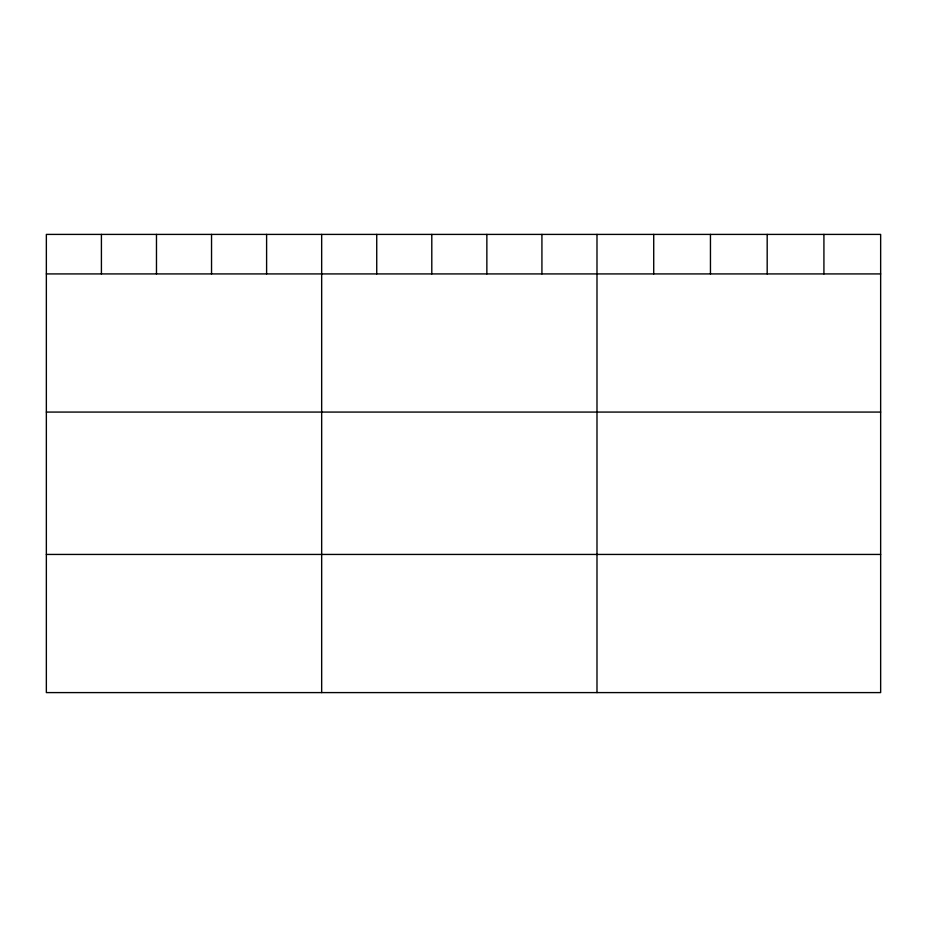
<?xml version="1.0" encoding="UTF-8"?>
<svg xmlns="http://www.w3.org/2000/svg" width="927" height="927" viewBox="0 0 927 927"><rect width="100%" height="100%" fill="white"/><g stroke="black" fill="none" stroke-linecap="round" stroke-linejoin="round"><path stroke-width="1.39" d="M880.65 273.917L880.65 692.596L46.35 692.596L46.35 234.404L880.65 234.404L880.65 273.917L46.35 273.917M46.35 412.075L880.65 412.075M46.35 554.439L880.65 554.439M823.918 234.404L823.918 273.917M767.185 234.404L767.185 273.917M710.453 234.404L710.453 273.917M653.72 234.404L653.72 273.917M596.988 234.404L596.988 692.596M541.924 234.404L541.924 273.917M486.86 234.404L486.86 273.917M431.797 234.404L431.797 273.917M376.733 234.404L376.733 273.917M321.669 234.404L321.669 692.596M266.605 234.404L266.605 273.917M211.541 234.404L211.541 273.917M156.478 234.404L156.478 273.917M101.414 234.404L101.414 273.917"/></g></svg>
